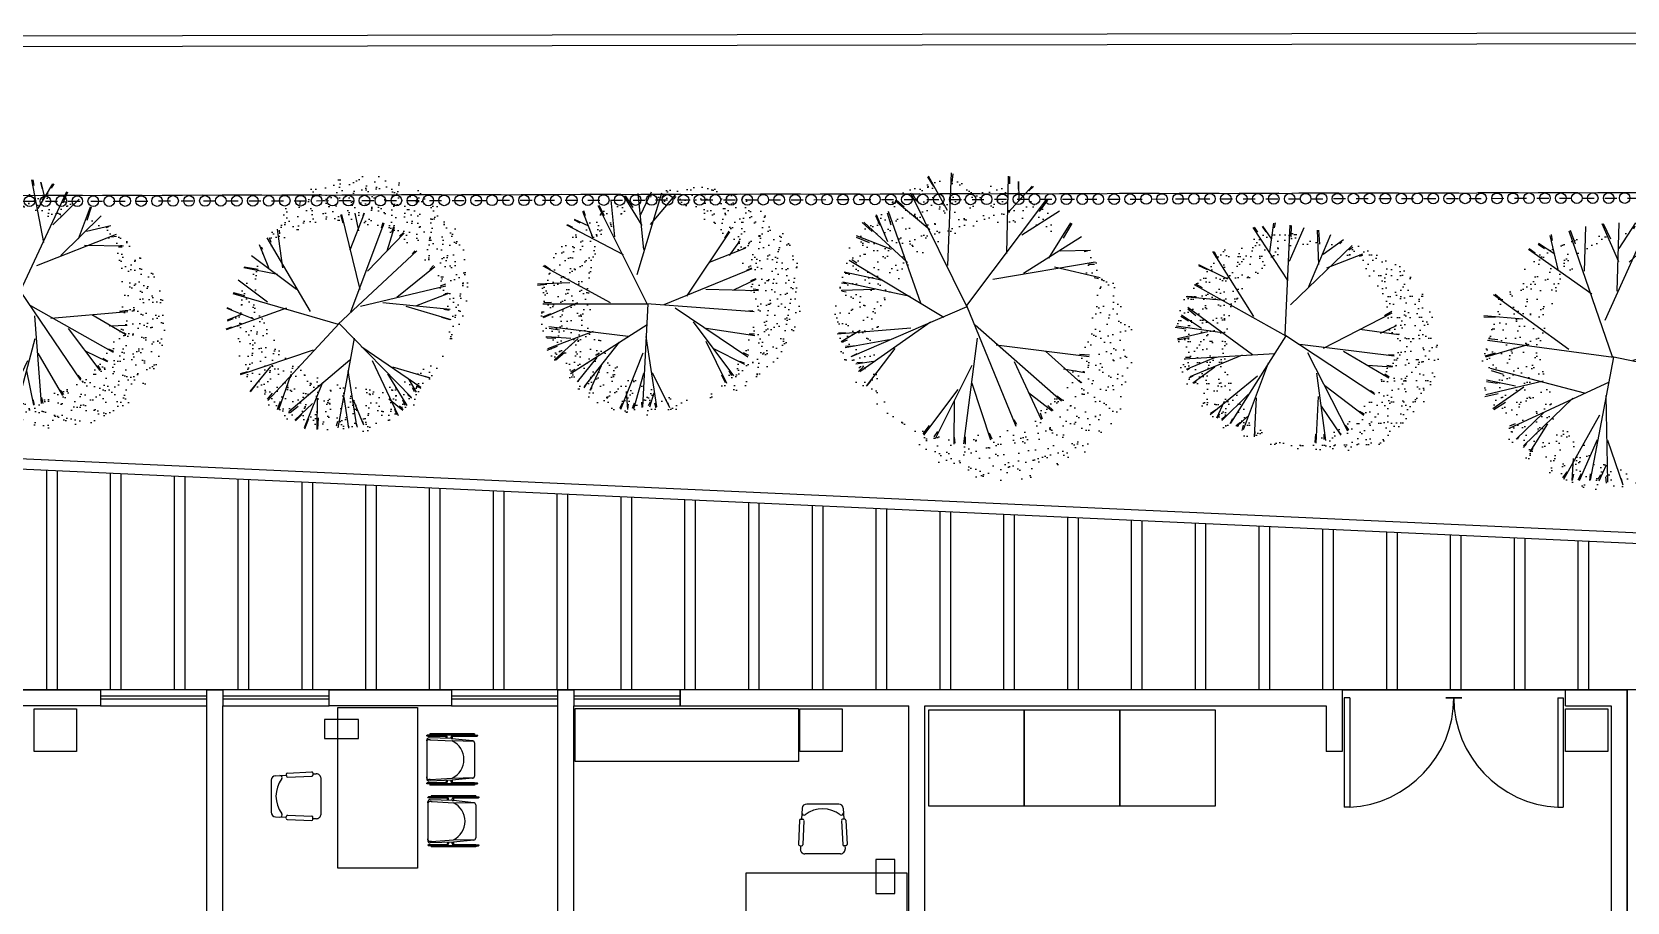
# Model space of a CAD drawing. Extents: x -358 to -207, y -206 to -105.
# Drawn here: x -263.73 to -248.73, y -113.6 to -105.41 of the extents above; entities that cross this region are included whole.
import ezdxf

# ---------------------------------------------------------------- set-up
doc = ezdxf.new("R2010")
doc.units = 0
doc.header["$LTSCALE"] = 1.5
doc.header["$MEASUREMENT"] = 0
doc.linetypes.add('HIDDEN', pattern=[0.375, 0.25, -0.125])
doc.linetypes.add('HIDDEN2', pattern=[0.1875, 0.125, -0.0625])
doc.layers.get('0').update_dxf_attribs({"linetype": 'CONTINUOUS'})
for name, color, linetype in [('8CMOB01', 8, 'CONTINUOUS'), ('9CCOLUMNA', 5, 'CONTINUOUS'), ('ALBANILERIA', 1, 'CONTINUOUS'), ('ARBOLES', 253, 'CONTINUOUS'), ('AREAS', 253, 'CONTINUOUS'), ('CANCEL', 6, 'CONTINUOUS'), ('CCPTAS', 6, 'CONTINUOUS'), ('NUEVO', 5, 'CONTINUOUS'), ('OBRAEXTERIOR', 15, 'CONTINUOUS'), ('RCMURO01', 3, 'CONTINUOUS'), ('REJA', 15, 'CONTINUOUS')]:
    doc.layers.add(name, color=color, linetype=linetype)

# ---------------------------------------------------------------- blocks, each defined once
blk = doc.blocks.new('ARBOL2')
at = {"layer": 'ARBOLES'}
h = blk.add_hatch(dxfattribs=at)
h.set_pattern_fill('AR-SAND', color=4, scale=0.07, angle=134.8483, style=0)
h.set_pattern_definition([(37.5, (-1.17423, 3.63081), (-0.0044095, 0.1348777), [0, -0.1064, 0, -0.119, 0, -0.11375]), (7.5, (-1.17423, 3.63081), (0.1238844, 0.19755), [0, -0.0574, 0, -0.0959, 0, -0.03675]), (327.5, (-1.26033, 3.63081), (0.21799, 0.000396), [0, -0.035, 0, -0.126, 0, -0.1645]), (317.5, (-1.26033, 3.63081), (0.210429, 0.061437), [0, -0.0175, 0, -0.0826, 0, -0.0945])])
edge = h.paths.add_edge_path()
edge.add_arc((-0.267, 0.372), 0.945, 134.8483, 494.8483)
edge = h.paths.add_edge_path()
edge.add_arc((0, 0), 0.945, 134.8483, 494.8483)
at = {"layer": 'ARBOLES', "color": 8}
for p, q in [((-0.082, 0.241), (0.138, 0.991)), ((0.008, 0.561), (-0.062, 0.991)), ((0.158, 0.671), (0.208, 0.981)), ((-0.392, 0.691), (-0.542, 0.851)), ((-0.322, 0.451), (-0.452, 0.901)), ((-0.042, -0.009), (-0.262, 0.921)), ((-0.012, 0.431), (0.338, 0.921)), ((0.118, 0.591), (0.418, 0.881)), ((-0.082, 0.141), (-0.622, 0.791)), ((-0.672, 0.561), (-0.822, 0.611)), ((-0.562, 0.411), (-0.782, 0.681)), ((-0.212, 0.311), (-0.872, 0.501)), ((0.528, 0.221), (0.778, 0.461)), ((0.238, 0.071), (0.808, 0.351)), ((0.698, 0.291), (0.828, 0.291)), ((-0.042, 0.001), (0.848, 0.231)), ((0.558, 0.151), (0.888, 0.161)), ((0.238, -0.889), (-0.042, 0.001)), ((0.138, 0.051), (0.758, -0.469)), ((0.388, 0.091), (0.928, 0.051)), ((0.758, 0.051), (0.908, 0.111)), ((-0.722, -0.189), (-1.042, -0.059)), ((-0.742, -0.689), (-0.042, -0.009)), ((0.288, -0.079), (0.418, -0.779)), ((-0.262, -0.169), (-1.022, -0.179)), ((-0.492, -0.179), (-0.952, -0.379)), ((0.358, -0.139), (0.828, -0.319)), ((0.608, -0.229), (0.848, -0.259)), ((-0.782, -0.299), (-1.002, -0.269)), ((-0.692, -0.259), (-0.892, -0.489)), ((-0.392, -0.339), (-0.492, -0.899)), ((0.048, -0.319), (-0.082, -0.989)), ((0.548, -0.289), (0.808, -0.389)), ((-0.522, -0.459), (-0.822, -0.589)), ((0.338, -0.389), (0.608, -0.729)), ((0.438, -0.499), (0.678, -0.639)), ((0.458, -0.559), (0.508, -0.769)), ((-0.452, -0.639), (-0.652, -0.799)), ((0.138, -0.599), (0.358, -0.849)), ((-0.542, -0.709), (-0.562, -0.849)), ((-0.012, -0.719), (0.088, -0.989))]:
    blk.add_line(p, q, dxfattribs=at)
at = {"layer": 'ARBOLES', "color": 3}
for p, q in [((-0.061, 0.939), (-0.074, 0.986)), ((0.123, 0.995), (0.115, 0.943)), ((0.197, 0.931), (0.2, 0.975)), ((-0.517, 0.809), (-0.549, 0.85)), ((-0.452, 0.852), (-0.461, 0.899)), ((-0.255, 0.872), (-0.268, 0.909)), ((0.342, 0.906), (0.31, 0.871)), ((0.419, 0.872), (0.364, 0.82)), ((-0.593, 0.749), (-0.628, 0.784)), ((-0.821, 0.606), (-0.808, 0.603)), ((-0.77, 0.661), (-0.788, 0.682)), ((-0.877, 0.492), (-0.804, 0.474)), ((0.741, 0.431), (0.772, 0.458)), ((0.818, 0.28), (0.777, 0.283)), ((0.778, 0.321), (0.818, 0.346)), ((0.852, 0.229), (0.806, 0.214)), ((0.883, 0.149), (0.831, 0.153)), ((0.905, 0.115), (0.86, 0.104)), ((0.918, 0.043), (0.864, 0.052)), ((-1.029, -0.052), (-0.999, -0.065)), ((-1.015, -0.16), (-0.972, -0.168)), ((-0.979, -0.265), (-0.954, -0.265)), ((0.839, -0.315), (0.802, -0.305)), ((0.842, -0.254), (0.816, -0.246)), ((-0.898, -0.483), (-0.819, -0.386)), ((0.737, -0.472), (0.706, -0.442)), ((0.803, -0.381), (0.78, -0.376)), ((0.68, -0.63), (0.594, -0.576)), ((-0.749, -0.681), (-0.675, -0.607)), ((0.428, -0.77), (0.415, -0.679)), ((0.517, -0.766), (0.495, -0.689)), ((0.621, -0.729), (0.559, -0.652)), ((-0.662, -0.795), (-0.624, -0.769)), ((-0.556, -0.85), (-0.548, -0.794)), ((0.35, -0.854), (0.299, -0.795)), ((-0.5, -0.896), (-0.49, -0.843)), ((-0.092, -0.98), (-0.074, -0.917)), ((0.095, -0.985), (0.062, -0.908)), ((0.225, -0.885), (0.203, -0.821))]:
    blk.add_line(p, q, dxfattribs=at)
blk = doc.blocks.new('REJA')
at = {"layer": 'REJA'}
blk.add_circle((0, 0), 0.05, dxfattribs=at)
blk = doc.blocks.new('PTA-2')
for p, q in [((-0.475, 0.5), (-0.5, 0.5)), ((-0.5, 0), (-0.5, 0.5)), ((-0.475, 0), (-0.475, 0.5)), ((0.475, 0.5), (0.5, 0.5)), ((0.475, 0), (0.475, 0.5)), ((0.5, 0), (0.5, 0.5)), ((-0.475, 0), (-0.5, 0)), ((0.0367, 0), (-0.0367, 0)), ((-0.0367, 0), (0.0367, 0)), ((0.475, 0), (0.5, 0))]:
    blk.add_line(p, q)
for centre, start, end in [((-0.5012, -0.0005), 0.05524, 87.00716), ((0.5012, -0.0005), 92.99284, 179.94476)]:
    blk.add_arc(centre, 0.5012, start, end)

msp = doc.modelspace()

# ---------------------------------------------------------------- linework, layer by layer
at = {"color": 2, "ltscale": 0.06}
msp.add_line((-251.41, -111.6), (-249.31, -111.6), dxfattribs=at)
at = {"layer": '8CMOB01', "color": 8}
for p, q in [((-260.659, -111.879), (-260.979, -111.879)), ((-260.979, -111.879), (-260.979, -112.059)), ((-260.853, -111.767), (-260.103, -111.767)), ((-260.853, -113.277), (-260.853, -111.767)), ((-260.659, -112.059), (-260.659, -111.879)), ((-260.103, -111.767), (-260.103, -113.277)), ((-258.622, -111.775), (-256.522, -111.775)), ((-258.622, -112.275), (-258.622, -111.775)), ((-256.522, -111.775), (-256.522, -112.275)), ((-254.399, -111.792), (-255.299, -111.792)), ((-255.299, -111.792), (-255.299, -112.692)), ((-254.399, -112.692), (-254.399, -111.792)), ((-253.499, -111.792), (-254.399, -111.792)), ((-254.399, -111.792), (-254.399, -112.692)), ((-252.599, -111.792), (-253.499, -111.792)), ((-253.499, -111.792), (-253.499, -112.692)), ((-253.499, -112.692), (-253.499, -111.792)), ((-252.599, -112.692), (-252.599, -111.792)), ((-260.006, -112.026), (-260.013, -112.026)), ((-260.006, -112.036), (-260.013, -112.036)), ((-260.006, -112.026), (-260.006, -112.026)), ((-259.844, -112.026), (-260.006, -112.026)), ((-259.988, -112.026), (-260.006, -112.026)), ((-260.006, -112.036), (-260.006, -112.036)), ((-259.844, -112.036), (-260.006, -112.036)), ((-260.006, -112.036), (-259.844, -112.036)), ((-259.568, -112.016), (-259.988, -112.016)), ((-259.988, -112.016), (-259.988, -112.026)), ((-259.988, -112.016), (-259.988, -112.026)), ((-259.988, -112.016), (-259.988, -112.026)), ((-259.988, -112.016), (-259.988, -112.026)), ((-259.988, -112.016), (-259.988, -112.026)), ((-259.988, -112.016), (-259.568, -112.016)), ((-259.988, -112.026), (-259.958, -112.026)), ((-259.768, -112.026), (-259.844, -112.026)), ((-259.834, -112.059), (-259.834, -112.046)), ((-259.824, -112.036), (-259.824, -112.036)), ((-259.824, -112.059), (-259.824, -112.046)), ((-259.788, -112.06), (-259.788, -112.046)), ((-259.778, -112.046), (-259.778, -112.061)), ((-259.778, -112.046), (-259.778, -112.061)), ((-259.768, -112.026), (-259.55, -112.026)), ((-259.768, -112.036), (-259.55, -112.036)), ((-259.549, -112.036), (-259.768, -112.036)), ((-259.568, -112.026), (-259.598, -112.026)), ((-259.568, -112.016), (-259.568, -112.026)), ((-259.568, -112.016), (-259.568, -112.026)), ((-259.568, -112.016), (-259.568, -112.026)), ((-259.568, -112.016), (-259.568, -112.026)), ((-259.568, -112.016), (-259.568, -112.026)), ((-259.568, -112.026), (-259.55, -112.026)), ((-259.55, -112.036), (-259.553, -112.036)), ((-259.551, -112.026), (-259.543, -112.026)), ((-259.551, -112.026), (-259.55, -112.026)), ((-259.549, -112.036), (-259.547, -112.036)), ((-259.547, -112.036), (-259.543, -112.036)), ((-260.979, -112.059), (-260.659, -112.059)), ((-260.018, -112.081), (-260.018, -112.073)), ((-260.018, -112.081), (-260.018, -112.099)), ((-260.018, -112.09), (-260.018, -112.425)), ((-260.018, -112.099), (-260.017, -112.099)), ((-259.988, -112.07), (-259.998, -112.07)), ((-259.788, -112.06), (-259.996, -112.053)), ((-259.988, -112.07), (-259.978, -112.07)), ((-259.978, -112.07), (-259.778, -112.081)), ((-259.788, -112.06), (-259.778, -112.061)), ((-259.587, -112.08), (-259.778, -112.061)), ((-259.778, -112.081), (-259.778, -112.081)), ((-259.573, -112.086), (-259.778, -112.081)), ((-259.587, -112.08), (-259.587, -112.08)), ((-259.568, -112.1), (-259.568, -112.412)), ((-256.522, -112.275), (-258.622, -112.275)), ((-261.479, -112.451), (-261.479, -112.752)), ((-261.439, -112.408), (-261.337, -112.404)), ((-261.338, -112.394), (-261.337, -112.414)), ((-261.328, -112.383), (-261.099, -112.373)), ((-261.327, -112.423), (-261.097, -112.413)), ((-261.088, -112.382), (-261.087, -112.402)), ((-261.088, -112.392), (-261.056, -112.391)), ((-261.012, -112.433), (-261.012, -112.77)), ((-260.018, -112.431), (-260.018, -112.42)), ((-260.018, -112.431), (-260.018, -112.439)), ((-260.006, -112.476), (-260.013, -112.476)), ((-260.006, -112.486), (-260.013, -112.486)), ((-259.844, -112.476), (-260.006, -112.476)), ((-259.844, -112.486), (-260.006, -112.486)), ((-259.984, -112.445), (-259.998, -112.445)), ((-259.778, -112.451), (-259.996, -112.459)), ((-259.988, -112.486), (-259.988, -112.496)), ((-259.568, -112.496), (-259.988, -112.496)), ((-259.984, -112.445), (-259.778, -112.431)), ((-259.765, -112.486), (-259.862, -112.486)), ((-259.834, -112.453), (-259.834, -112.466)), ((-259.824, -112.453), (-259.824, -112.466)), ((-259.788, -112.486), (-259.824, -112.486)), ((-259.788, -112.466), (-259.788, -112.451)), ((-259.788, -112.486), (-259.765, -112.486)), ((-259.778, -112.486), (-259.788, -112.486)), ((-259.778, -112.431), (-259.573, -112.426)), ((-259.587, -112.432), (-259.778, -112.451)), ((-259.778, -112.466), (-259.778, -112.451)), ((-259.778, -112.451), (-259.778, -112.466)), ((-259.778, -112.486), (-259.756, -112.486)), ((-259.568, -112.476), (-259.768, -112.476)), ((-259.768, -112.476), (-259.751, -112.476)), ((-259.55, -112.486), (-259.768, -112.486)), ((-259.756, -112.486), (-259.542, -112.486)), ((-259.751, -112.476), (-259.568, -112.476)), ((-259.568, -112.476), (-259.55, -112.476)), ((-259.568, -112.486), (-259.568, -112.496)), ((-259.55, -112.476), (-259.542, -112.476)), ((-259.55, -112.486), (-259.542, -112.486)), ((-259.995, -112.607), (-260.002, -112.607)), ((-259.995, -112.617), (-260.002, -112.617)), ((-259.995, -112.607), (-259.995, -112.607)), ((-259.833, -112.607), (-259.995, -112.607)), ((-259.977, -112.607), (-259.995, -112.607)), ((-259.995, -112.617), (-259.995, -112.617)), ((-259.833, -112.617), (-259.995, -112.617)), ((-259.995, -112.617), (-259.833, -112.617)), ((-259.777, -112.642), (-259.985, -112.634)), ((-259.557, -112.597), (-259.977, -112.597)), ((-259.977, -112.597), (-259.977, -112.607)), ((-259.977, -112.597), (-259.977, -112.607)), ((-259.977, -112.597), (-259.977, -112.607)), ((-259.977, -112.597), (-259.977, -112.607)), ((-259.977, -112.597), (-259.977, -112.607)), ((-259.977, -112.597), (-259.557, -112.597)), ((-259.977, -112.607), (-259.947, -112.607)), ((-259.757, -112.607), (-259.833, -112.607)), ((-259.823, -112.64), (-259.823, -112.627)), ((-259.813, -112.618), (-259.813, -112.617)), ((-259.813, -112.641), (-259.813, -112.627)), ((-259.777, -112.642), (-259.777, -112.627)), ((-259.777, -112.642), (-259.767, -112.642)), ((-259.767, -112.627), (-259.767, -112.642)), ((-259.767, -112.627), (-259.767, -112.642)), ((-259.576, -112.662), (-259.767, -112.642)), ((-259.757, -112.607), (-259.539, -112.607)), ((-259.757, -112.617), (-259.539, -112.617)), ((-259.538, -112.617), (-259.757, -112.617)), ((-259.557, -112.607), (-259.587, -112.607)), ((-259.557, -112.597), (-259.557, -112.607)), ((-259.557, -112.597), (-259.557, -112.607)), ((-259.557, -112.597), (-259.557, -112.607)), ((-259.557, -112.597), (-259.557, -112.607)), ((-259.557, -112.597), (-259.557, -112.607)), ((-259.557, -112.607), (-259.539, -112.607)), ((-259.539, -112.617), (-259.542, -112.617)), ((-259.54, -112.607), (-259.532, -112.607)), ((-259.54, -112.607), (-259.539, -112.607)), ((-259.538, -112.617), (-259.536, -112.617)), ((-259.536, -112.617), (-259.532, -112.617)), ((-261.439, -112.795), (-261.337, -112.799)), ((-261.338, -112.809), (-261.337, -112.789)), ((-261.327, -112.78), (-261.097, -112.79)), ((-260.007, -112.662), (-260.007, -112.654)), ((-260.007, -112.662), (-260.007, -112.68)), ((-260.007, -112.671), (-260.007, -113.007)), ((-260.007, -112.68), (-260.006, -112.68)), ((-259.977, -112.651), (-259.987, -112.651)), ((-259.977, -112.651), (-259.967, -112.651)), ((-259.967, -112.651), (-259.767, -112.662)), ((-259.767, -112.662), (-259.767, -112.662)), ((-259.562, -112.668), (-259.767, -112.662)), ((-259.576, -112.662), (-259.576, -112.662)), ((-259.557, -112.682), (-259.557, -112.993)), ((-256.487, -112.715), (-256.492, -112.817)), ((-256.143, -112.675), (-256.444, -112.675)), ((-256.101, -112.715), (-256.096, -112.817)), ((-255.299, -112.692), (-254.399, -112.692)), ((-254.399, -112.692), (-253.499, -112.692)), ((-253.499, -112.692), (-252.599, -112.692)), ((-261.328, -112.82), (-261.099, -112.83)), ((-261.088, -112.821), (-261.087, -112.801)), ((-261.088, -112.811), (-261.056, -112.812)), ((-256.512, -112.826), (-256.522, -113.056)), ((-256.502, -112.816), (-256.482, -112.817)), ((-256.472, -112.828), (-256.482, -113.057)), ((-256.116, -112.828), (-256.105, -113.057)), ((-256.086, -112.816), (-256.106, -112.817)), ((-256.076, -112.826), (-256.065, -113.056)), ((-260.007, -113.012), (-260.007, -113.002)), ((-260.007, -113.012), (-260.007, -113.021)), ((-259.995, -113.057), (-260.002, -113.057)), ((-259.995, -113.067), (-260.002, -113.067)), ((-259.833, -113.057), (-259.995, -113.057)), ((-259.833, -113.067), (-259.995, -113.067)), ((-259.973, -113.027), (-259.987, -113.027)), ((-259.767, -113.032), (-259.985, -113.041)), ((-259.977, -113.067), (-259.977, -113.077)), ((-259.557, -113.077), (-259.977, -113.077)), ((-259.973, -113.027), (-259.767, -113.012)), ((-259.754, -113.067), (-259.851, -113.067)), ((-259.823, -113.035), (-259.823, -113.047)), ((-259.813, -113.034), (-259.813, -113.047)), ((-259.777, -113.067), (-259.813, -113.067)), ((-259.777, -113.047), (-259.777, -113.033)), ((-259.777, -113.067), (-259.754, -113.067)), ((-259.767, -113.067), (-259.777, -113.067)), ((-259.767, -113.012), (-259.562, -113.007)), ((-259.576, -113.013), (-259.767, -113.032)), ((-259.767, -113.047), (-259.767, -113.032)), ((-259.767, -113.032), (-259.767, -113.047)), ((-259.767, -113.067), (-259.745, -113.067)), ((-259.557, -113.057), (-259.757, -113.057)), ((-259.757, -113.057), (-259.74, -113.057)), ((-259.539, -113.067), (-259.757, -113.067)), ((-259.745, -113.067), (-259.532, -113.067)), ((-259.74, -113.057), (-259.557, -113.057)), ((-259.557, -113.057), (-259.539, -113.057)), ((-259.557, -113.067), (-259.557, -113.077)), ((-259.539, -113.057), (-259.532, -113.057)), ((-259.539, -113.067), (-259.532, -113.067)), ((-256.513, -113.066), (-256.493, -113.067)), ((-256.503, -113.066), (-256.504, -113.098)), ((-256.075, -113.066), (-256.095, -113.067)), ((-256.085, -113.066), (-256.083, -113.098)), ((-256.126, -113.142), (-256.462, -113.142)), ((-255.615, -113.196), (-255.795, -113.196)), ((-255.795, -113.196), (-255.795, -113.516)), ((-255.615, -113.516), (-255.615, -113.196)), ((-260.103, -113.277), (-260.853, -113.277)), ((-257.013, -113.322), (-255.503, -113.322)), ((-257.013, -114.072), (-257.013, -113.322)), ((-255.503, -113.322), (-255.503, -114.072)), ((-255.795, -113.516), (-255.615, -113.516))]:
    msp.add_line(p, q, dxfattribs=at)
for centre in [(-260.013, -112.031), (-259.543, -112.031), (-260.013, -112.481), (-259.543, -112.481), (-260.002, -112.612), (-259.532, -112.612), (-260.002, -113.062), (-259.532, -113.062)]:
    msp.add_circle(centre, 0.005, dxfattribs=at)
for centre, radius, start, end in [((-259.844, -112.046), 0.02, 360, 90), ((-259.844, -112.046), 0.01, 360, 90), ((-259.768, -112.046), 0.02, 90, 180), ((-259.768, -112.046), 0.01, 90, 180), ((-259.768, -112.046), 0.01, 90, 180), ((-259.998, -112.073), 0.02, 85.2364, 180), ((-259.998, -112.09), 0.02, 90, 180), ((-259.862, -112.256), 0.194, 295.6954, 64.3046), ((-259.588, -112.1), 0.02, 360, 87.2737), ((-261.437, -112.451), 0.0425, 92.6026, 180), ((-261.163, -112.601), 0.272, 142.675, 217.2182), ((-261.396, -112.426), 0.02, 330.1097, 95.8735), ((-261.328, -112.393), 0.01, 92.6026, 182.6026), ((-261.327, -112.413), 0.01, 182.6026, 272.6026), ((-261.098, -112.383), 0.01, 2.6026, 92.6026), ((-261.097, -112.403), 0.01, 272.6026, 2.6026), ((-261.054, -112.433), 0.0425, 0, 92.6026), ((-259.998, -112.425), 0.02, 180, 270), ((-259.998, -112.439), 0.02, 180, 274.7636), ((-259.844, -112.466), 0.01, 270, 360), ((-259.844, -112.466), 0.02, 270, 360), ((-259.768, -112.466), 0.02, 180, 270), ((-259.768, -112.466), 0.01, 180, 270), ((-259.588, -112.412), 0.02, 272.7263, 360), ((-259.987, -112.654), 0.02, 85.2364, 180), ((-259.833, -112.627), 0.02, 360, 90), ((-259.833, -112.627), 0.01, 360, 90), ((-259.757, -112.627), 0.02, 90, 180), ((-259.757, -112.627), 0.01, 90, 180), ((-259.757, -112.627), 0.01, 90, 180), ((-261.437, -112.752), 0.0425, 180, 267.3974), ((-261.396, -112.777), 0.02, 264.1265, 29.8903), ((-261.327, -112.79), 0.01, 87.3974, 177.3974), ((-261.097, -112.8), 0.01, 357.3974, 87.3974), ((-261.054, -112.77), 0.0425, 267.3974, 0), ((-259.987, -112.671), 0.02, 90, 180), ((-259.851, -112.837), 0.194, 295.6954, 64.3046), ((-259.577, -112.682), 0.02, 360, 87.2737), ((-256.469, -112.758), 0.02, 174.1265, 299.8903), ((-256.444, -112.717), 0.0425, 90, 177.3974), ((-256.294, -112.992), 0.272, 52.675, 127.2182), ((-256.143, -112.717), 0.0425, 2.6026, 90), ((-256.119, -112.758), 0.02, 240.1097, 5.8735), ((-261.328, -112.81), 0.01, 177.3974, 267.3974), ((-261.098, -112.82), 0.01, 267.3974, 357.3974), ((-256.502, -112.826), 0.01, 87.3974, 177.3974), ((-256.482, -112.827), 0.01, 357.3974, 87.3974), ((-256.106, -112.827), 0.01, 92.6026, 182.6026), ((-256.086, -112.826), 0.01, 2.6026, 92.6026), ((-259.987, -113.007), 0.02, 180, 270), ((-259.987, -113.021), 0.02, 180, 274.7636), ((-259.833, -113.047), 0.01, 270, 360), ((-259.833, -113.047), 0.02, 270, 360), ((-259.757, -113.047), 0.02, 180, 270), ((-259.757, -113.047), 0.01, 180, 270), ((-259.577, -112.993), 0.02, 272.7263, 360), ((-256.512, -113.056), 0.01, 177.3974, 267.3974), ((-256.462, -113.1), 0.0425, 177.3974, 270), ((-256.492, -113.057), 0.01, 267.3974, 357.3974), ((-256.126, -113.1), 0.0425, 270, 2.6026), ((-256.095, -113.057), 0.01, 182.6026, 272.6026), ((-256.075, -113.056), 0.01, 272.6026, 2.6026)]:
    msp.add_arc(centre, radius, start, end, dxfattribs=at)
at = {"layer": '9CCOLUMNA'}
for points in [[(-263.31, -112.18), (-263.71, -112.18), (-263.71, -111.78), (-263.31, -111.78)], [(-256.11, -112.18), (-256.51, -112.18), (-256.51, -111.78), (-256.11, -111.78)], [(-248.91, -112.18), (-249.31, -112.18), (-249.31, -111.78), (-248.91, -111.78)]]:
    msp.add_lwpolyline(points, close=True, dxfattribs=at)
at = {"layer": 'ALBANILERIA'}
for p, q in [((-242.328, -105.414), (-268.765, -105.462)), ((-242.327, -105.514), (-268.764, -105.562))]:
    msp.add_line(p, q, dxfattribs=at)
at = {"layer": 'AREAS'}
msp.add_lwpolyline([(-248.73, -115.85), (-248.73, -111.6), (-271.09, -111.6), (-271.09, -123.78), (-263.89, -123.78), (-263.89, -133.78), (-248.73, -133.78), (-248.73, -129.15, 1)], format="xyb", close=True, dxfattribs=at)
at = {"layer": 'CANCEL', "ltscale": 0.06}
for p, q in [((-262.085, -111.66), (-263.085, -111.66)), ((-262.085, -111.69), (-263.085, -111.69)), ((-260.935, -111.66), (-261.935, -111.66)), ((-260.935, -111.69), (-261.935, -111.69)), ((-258.785, -111.66), (-259.785, -111.66)), ((-258.785, -111.69), (-259.785, -111.69)), ((-257.635, -111.66), (-258.635, -111.66)), ((-257.635, -111.69), (-258.635, -111.69))]:
    msp.add_line(p, q, dxfattribs=at)
at = {"layer": 'CANCEL'}
for points in [[(-262.085, -111.6), (-263.085, -111.6), (-263.085, -111.75), (-262.085, -111.75)], [(-260.935, -111.6), (-261.935, -111.6), (-261.935, -111.75), (-260.935, -111.75)], [(-258.785, -111.6), (-259.785, -111.6), (-259.785, -111.75), (-258.785, -111.75)], [(-257.635, -111.6), (-258.635, -111.6), (-258.635, -111.75), (-257.635, -111.75)]]:
    msp.add_lwpolyline(points, close=True, dxfattribs=at)
at = {"layer": 'NUEVO', "color": 8, "linetype": 'HIDDEN'}
msp.add_line((-208.692, -106.852), (-268.762, -106.962), dxfattribs=at)
at = {"layer": 'OBRAEXTERIOR'}
for p, q in [((-240.492, -106.91), (-296.59, -107.021)), ((-263.59, -111.6), (-263.59, -109.536)), ((-263.49, -111.6), (-263.49, -109.54)), ((-262.99, -111.6), (-262.99, -109.563)), ((-262.89, -111.6), (-262.89, -109.568)), ((-262.39, -111.6), (-262.39, -109.591)), ((-262.29, -111.6), (-262.29, -109.596)), ((-261.79, -111.6), (-261.79, -109.619)), ((-261.69, -111.6), (-261.69, -109.623)), ((-261.19, -111.6), (-261.19, -109.646)), ((-261.09, -111.6), (-261.09, -109.651)), ((-260.59, -111.6), (-260.59, -109.674)), ((-260.49, -111.6), (-260.49, -109.678)), ((-259.99, -111.6), (-259.99, -109.701)), ((-259.89, -111.6), (-259.89, -109.706)), ((-259.39, -111.6), (-259.39, -109.729)), ((-259.29, -111.6), (-259.29, -109.733)), ((-258.79, -111.6), (-258.79, -109.756)), ((-258.69, -111.6), (-258.69, -109.761)), ((-258.19, -111.6), (-258.19, -109.784)), ((-258.09, -111.6), (-258.09, -109.788)), ((-257.59, -111.6), (-257.59, -109.811)), ((-257.49, -111.6), (-257.49, -109.816)), ((-256.99, -111.6), (-256.99, -109.839)), ((-256.89, -111.6), (-256.89, -109.844)), ((-256.39, -111.6), (-256.39, -109.866)), ((-256.29, -111.6), (-256.29, -109.871)), ((-255.79, -111.6), (-255.79, -109.894)), ((-255.69, -111.6), (-255.69, -109.899)), ((-255.19, -111.6), (-255.19, -109.922)), ((-255.09, -111.6), (-255.09, -109.926)), ((-254.59, -111.6), (-254.59, -109.949)), ((-254.49, -111.6), (-254.49, -109.954)), ((-253.99, -111.6), (-253.99, -109.977)), ((-253.89, -111.6), (-253.89, -109.981)), ((-253.39, -111.6), (-253.39, -110.004)), ((-253.29, -111.6), (-253.29, -110.009)), ((-252.79, -111.6), (-252.79, -110.032)), ((-252.69, -111.6), (-252.69, -110.036)), ((-252.19, -111.6), (-252.19, -110.059)), ((-252.09, -111.6), (-252.09, -110.064)), ((-251.59, -111.6), (-251.59, -110.087)), ((-251.49, -111.6), (-251.49, -110.091)), ((-250.99, -111.6), (-250.99, -110.114)), ((-250.89, -111.6), (-250.89, -110.119)), ((-250.39, -111.6), (-250.39, -110.142)), ((-250.29, -111.6), (-250.29, -110.147)), ((-249.79, -111.6), (-249.79, -110.17)), ((-249.69, -111.6), (-249.69, -110.174)), ((-249.19, -111.6), (-249.19, -110.197)), ((-249.09, -111.6), (-249.09, -110.202))]:
    msp.add_line(p, q, dxfattribs=at)
at = {"layer": 'OBRAEXTERIOR', "color": 7}
for p, q in [((-296.586, -107.921), (-240.418, -110.5)), ((-289.651, -108.339), (-240.418, -110.6)), ((-240.316, -111.6), (-289.09, -111.6))]:
    msp.add_line(p, q, dxfattribs=at)
at = {"layer": 'RCMURO01', "ltscale": 0.06}
for p, q in [((-262.085, -111.6), (-261.935, -111.6)), ((-258.785, -111.6), (-258.635, -111.6)), ((-251.41, -111.6), (-257.635, -111.6)), ((-257.635, -111.6), (-257.635, -111.75)), ((-257.635, -111.75), (-255.485, -111.75)), ((-255.335, -111.75), (-251.56, -111.75))]:
    msp.add_line(p, q, dxfattribs=at)
at = {"layer": 'RCMURO01'}
for p, q in [((-251.41, -111.6), (-251.41, -112.18)), ((-249.31, -111.6), (-248.73, -111.6)), ((-249.31, -111.75), (-249.31, -111.6)), ((-248.73, -111.6), (-248.73, -120.304)), ((-262.085, -115.415), (-262.085, -111.75)), ((-261.935, -114.53), (-261.935, -111.75)), ((-258.785, -115.28), (-258.785, -111.75)), ((-258.635, -115.28), (-258.635, -111.75)), ((-255.485, -115.28), (-255.485, -111.75)), ((-255.335, -123.63), (-255.335, -111.75)), ((-251.56, -111.75), (-251.56, -112.18)), ((-249.31, -111.75), (-248.88, -111.75)), ((-248.88, -111.75), (-248.88, -120.304)), ((-251.41, -112.18), (-251.56, -112.18))]:
    msp.add_line(p, q, dxfattribs=at)
for points in [[(-263.935, -111.6), (-263.085, -111.6), (-263.085, -111.75), (-263.935, -111.75)], [(-260.935, -111.6), (-259.785, -111.6), (-259.785, -111.75), (-260.935, -111.75)]]:
    msp.add_lwpolyline(points, close=True, dxfattribs=at)
at = {"layer": 'REJA', "linetype": 'HIDDEN2', "ltscale": 0.6}
msp.add_lwpolyline([(-296.54, -108.034), (-296.54, -107.071), (-240.535, -106.96), (-240.474, -107.413), (-240.468, -110.5)], dxfattribs=at)

# ---------------------------------------------------------------- block references
at = {"layer": 'ARBOLES'}
for p, xscale, yscale, zscale, rotation in [((-263.878, -107.877), 1.05757571935107, 1.05757571935107, 1.05757571935107, 200.838152889245), ((-260.819, -108.195), 1.05757571935107, 1.05757571935107, 1.05757571935107, 299.7297658722408), ((-257.952, -108.014), 1.05757571935107, 1.05757571935107, 1.05757571935107, 252.4282217193571), ((-254.992, -108.006), 1.281571663258632, 1.281571663258632, 1.281571663258632, 188.9101547998643), ((-248.883, -108.519), 1.281571663258632, 1.281571663258632, 1.281571663258632, 244.857536364808), ((-251.973, -108.301), 1.05757571935107, 1.05757571935107, 1.05757571935107, 223.2911382888519)]:
    msp.add_blockref('ARBOL2', p, dxfattribs=dict(at, xscale=xscale, yscale=yscale, zscale=zscale, rotation=rotation))
at = {"layer": 'CCPTAS', "xscale": 2.06, "yscale": 2.06, "zscale": 2.06, "rotation": 180}
msp.add_blockref('PTA-2', (-250.36, -111.675), dxfattribs=at)
at = {"layer": 'REJA', "rotation": 0.1128432466427218}
for p in [(-260.753, -107), (-260.603, -107), (-260.453, -107), (-260.303, -106.999), (-260.153, -106.999), (-260.003, -106.999), (-259.853, -106.998), (-259.703, -106.998), (-259.553, -106.998), (-259.403, -106.997), (-259.253, -106.997), (-259.103, -106.997), (-258.953, -106.997), (-258.803, -106.996), (-258.653, -106.996), (-258.503, -106.996), (-258.353, -106.995), (-258.203, -106.995), (-258.053, -106.995), (-257.903, -106.994), (-257.753, -106.994), (-257.603, -106.994), (-257.453, -106.994), (-257.303, -106.993), (-257.153, -106.993), (-257.003, -106.993), (-256.853, -106.992), (-256.703, -106.992), (-256.553, -106.992), (-256.403, -106.992), (-256.253, -106.991), (-256.103, -106.991), (-255.953, -106.991), (-255.803, -106.99), (-255.653, -106.99), (-255.503, -106.99), (-255.353, -106.989), (-255.203, -106.989), (-255.053, -106.989), (-254.903, -106.989), (-254.753, -106.988), (-254.603, -106.988), (-254.453, -106.988), (-254.303, -106.987), (-254.153, -106.987), (-254.003, -106.987), (-253.853, -106.987), (-253.703, -106.986), (-253.553, -106.986), (-253.403, -106.986), (-253.253, -106.985), (-253.103, -106.985), (-252.953, -106.985), (-252.803, -106.984), (-252.653, -106.984), (-252.503, -106.984), (-252.353, -106.984), (-252.203, -106.983), (-252.053, -106.983), (-251.903, -106.983), (-251.753, -106.982), (-251.603, -106.982), (-251.453, -106.982), (-251.303, -106.981), (-251.153, -106.981), (-251.003, -106.981), (-250.853, -106.981), (-250.703, -106.98), (-250.553, -106.98), (-250.403, -106.98), (-250.253, -106.979), (-250.103, -106.979), (-249.953, -106.979), (-249.803, -106.979), (-249.653, -106.978), (-249.503, -106.978), (-249.353, -106.978), (-249.203, -106.977), (-249.053, -106.977), (-248.903, -106.977), (-248.753, -106.976), (-263.753, -107.006), (-263.603, -107.006), (-263.453, -107.005), (-263.303, -107.005), (-263.153, -107.005), (-263.003, -107.005), (-262.853, -107.004), (-262.703, -107.004), (-262.553, -107.004), (-262.403, -107.003), (-262.253, -107.003), (-262.103, -107.003), (-261.953, -107.002), (-261.803, -107.002), (-261.653, -107.002), (-261.503, -107.002), (-261.353, -107.001), (-261.203, -107.001), (-261.053, -107.001), (-260.903, -107)]:
    msp.add_blockref('REJA', p, dxfattribs=at)

doc.saveas('drawing.dxf')
